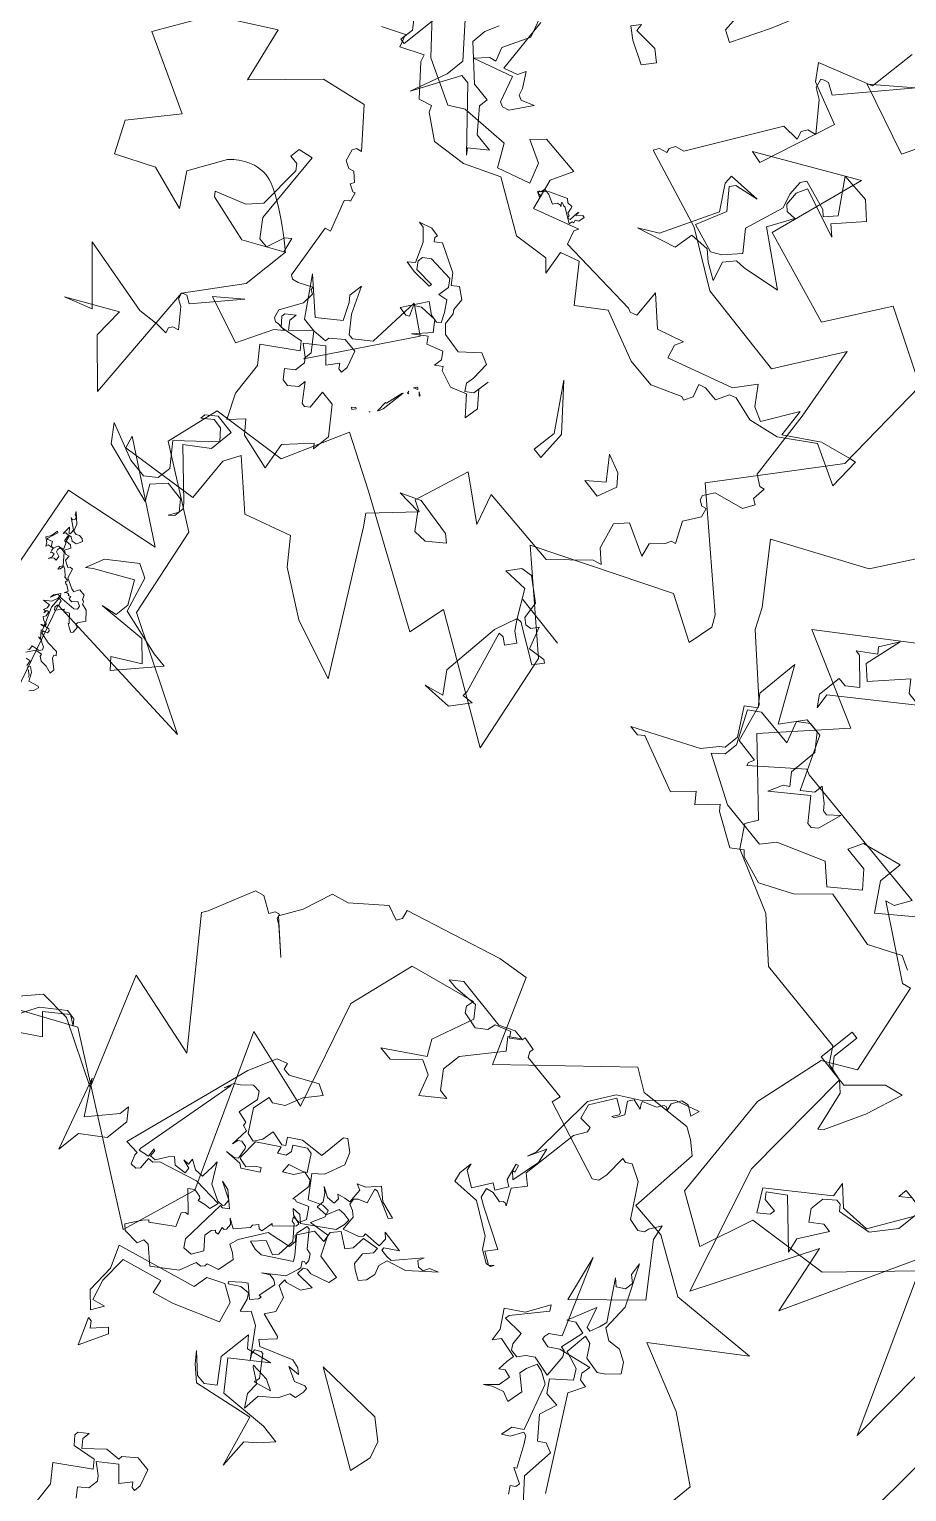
# Model space of a CAD drawing. Header units: metres. Extents: x -71 to 881, y -503 to 661.
# Drawn here: x 306.27 to 309.78, y -208.81 to -202.96 of the extents above; entities that cross this region are included whole.
import ezdxf

# ---------------------------------------------------------------- set-up
doc = ezdxf.new("R2010")
doc.units = ezdxf.units.M
doc.layers.add('ARBRE', color=100, linetype='Continuous', lineweight=13, true_color=0x00ff3f)

# ---------------------------------------------------------------- blocks, each defined once
blk = doc.blocks.new('WMF2', base_point=(0, 0.01))
at = {"color": 251, "lineweight": 0, "true_color": 0x636466}
for points in [[(99.88, -192.88), (107.36, -202.17), (106.64, -204.2), (107.63, -204.27), (108.14, -204.87), (108.06, -205.98), (111.91, -204.61), (112.96, -203.7), (114.06, -203.79), (114.16, -204.2), (114.12, -204.74), (112.93, -205.76), (117.77, -214.23), (115.81, -208.91), (110.13, -215.92), (115.04, -221.02), (115.66, -222.79), (116.35, -221.31), (116.39, -220.76), (116.99, -220.25), (118.51, -220.38), (121.42, -223.82), (123.45, -224.55), (124.06, -224.04), (124.6, -224.1), (124.28, -221.43), (124.37, -220.32), (124.97, -219.82), (134.84, -221.76), (134.73, -222.86), (140.59, -222.8), (140.98, -223.38), (140.96, -223.82), (142.59, -223.95), (142.62, -223.52), (143.7, -222.51), (144.2, -223.11), (145.93, -222.16), (146.02, -221.17), (147.09, -220.14), (149.19, -220.32), (149.69, -220.93), (149.6, -221.91), (157.24, -218.9), (158.3, -210.64), (152.62, -198.66), (162.76, -199.86), (152.65, -183.05), (154.26, -173.69), (175.85, -184.22), (183.13, -179.1)], [(206.17, -84.52), (217.5, -73.62), (205.76, -70.03), (212.07, -61.12), (204.08, -54.99), (204.77, -53.52), (202.84, -51.25), (195.1, -48.95), (190.12, -45.33), (178.29, -45.44), (176.89, -43.78), (174.7, -43.59), (173.01, -29.2), (166.39, -14.78), (160.89, -29.58), (158.19, -21.39), (152.68, -38.14)], [(135.29, -33.25), (133.39, -15.7)], [(47.38, -42.86), (52.22, -53.02), (31.88, -54.47), (45.91, -59.56), (49.4, -70.11), (59.14, -74.81), (58.34, -81.44), (49.36, -83.76), (46.84, -91.88), (40.14, -89.34), (24.4, -82.93), (24.01, -87.6), (8.81, -80.93), (12.69, -92.64), (23.58, -100.08), (8.83, -109.56), (3.27, -107.44), (3.01, -110.61), (3.9, -111.79), (16.57, -120.44), (8.22, -134.47), (9.81, -146.85), (18.98, -150.2), (22.71, -142.59), (34.39, -144.58), (32.65, -156.43), (43.16, -148.65), (41.63, -148.52), (39.67, -158.01), (44.92, -159.4), (46.44, -161.06), (40.43, -164.26), (40.42, -170.12)], [(162.25, -221.47), (162.55, -220.76), (164.41, -221.19), (167.6, -217.66), (169.53, -216.89), (170.28, -213.15), (171.44, -210.43), (167.5, -207.63), (170.63, -209.8), (171.33, -210.11), (171.53, -210.62), (172.06, -210.42), (172.36, -209.7), (174.37, -210.56), (175.39, -210.16), (176.98, -204.42), (177.29, -203.7), (165.65, -192.21), (176.34, -193.26), (169.52, -180.97), (177.55, -183.87), (181.35, -183.49), (184.59, -178.67)], [(213.62, -93.64), (218.84, -83.17), (228.67, -76.4), (223.08, -70.7), (221.59, -68.47), (214.46, -63.39), (212.7, -59.01), (209.83, -58.98), (210.04, -58.28), (209.88, -57.88), (205.22, -63.07), (204.55, -62.86), (196.2, -62.98), (185.71, -63.11), (186.56, -61.11), (187.58, -60.7), (178.92, -56.25), (177.9, -56.66), (174.32, -45.95), (177.81, -43.34), (178.67, -34.61), (175.87, -21.54), (169.72, -18.91), (168.26, -25.61), (158.55, -28.14), (151.66, -37.02), (141.23, -19.49), (142.97, -34.33)], [(58.37, -50.92), (61.87, -62.25), (50.47, -66), (62.16, -71.92), (61.59, -70.48), (52.23, -72.98), (53.36, -78.3), (52.54, -80.39), (46.99, -76.49), (41.75, -79.1), (39.13, -76.49), (33.51, -73.76), (26.05, -72.12), (37.25, -86.3), (38.33, -87.51), (34.61, -92.45), (35.99, -92.94), (34.69, -99.75), (29.28, -96.73), (30.97, -100.19), (21.09, -100.49), (17.67, -104.7), (16.66, -105.12), (18.28, -106.23), (19.48, -109.18), (18.41, -110.67), (14.49, -109.41), (15.1, -110.95), (13.93, -112.47), (13.73, -113.15), (13.23, -113.37), (14.72, -115.61), (13.76, -117.64), (14.16, -118.66), (14.68, -118.45), (15.39, -118.76), (15.6, -119.27), (14.94, -120.61), (11.56, -121.96), (10.97, -123.39), (11.67, -123.68), (11.74, -125.32), (12.27, -125.11), (13.58, -125.77), (15.6, -134.05), (18.21, -142.77), (22.11, -134.68), (33.61, -134.71), (40.51, -137.9), (50.45, -139.73), (50.16, -140.44), (49.24, -140.81), (49.44, -141.32), (49.15, -142.04), (48.13, -142.44), (43.19, -153.31), (41.06, -153.59), (41.43, -154.51), (41.13, -155.22), (40.11, -155.63), (43.05, -158.46), (44.35, -159.02), (44.76, -160.04), (44.45, -160.3), (43.92, -160.51), (42.49, -159.91), (37.1, -168.03), (40.97, -163.9), (32.15, -161.95), (29.82, -168.64)], [(89.7, -182.43), (90.01, -206.45), (97.85, -210.62), (106.23, -212.96), (97.57, -221.28), (108.11, -219.06), (114.95, -222), (119.42, -221.88), (119.84, -230.55), (121.43, -231.58), (122.86, -232.19), (129.04, -230.77), (131.8, -232.03), (142.53, -219.05), (147.98, -228.38), (151.61, -227.39), (162.65, -222.48), (162.25, -221.47), (162.25, -221.47)], [(169.87, -28.84), (169.25, -28.23), (167.56, -28.23), (167.56, -27.6), (168.66, -26.5), (170.48, -28.84), (164.64, -34.67), (165.12, -36.39), (162.8, -34.67), (159.28, -35.28), (156.97, -40.52)], [(158.8, -41.62), (159.88, -40.52), (159.88, -41.62), (156.97, -41.62), (156.97, -38.21), (158.8, -35.28), (162.8, -34.07), (163.41, -34.67), (164.03, -34.67), (165.12, -33.45), (165.12, -31.75), (164.03, -30.53), (162.8, -31.75), (161.71, -31.75), (163.41, -28.23), (162.8, -26.5), (168.04, -30.53), (169.87, -28.84), (169.87, -28.84)], [(57.77, -59.77), (57.34, -59.74), (56.99, -59.99), (56.55, -59.99), (56.22, -59.81), (56.35, -59.33), (56.48, -59.08), (57.01, -58.91), (57.45, -59.12), (57.71, -59.07), (57.42, -58.35), (56.8, -58.47), (56.47, -58.28), (56.73, -57.56), (56.31, -57.33), (55.87, -57.53), (55.75, -56.92), (54.93, -56.6), (54.8, -56.85), (54.47, -56.9), (54, -55.88), (52.71, -55.43), (52.29, -55.4), (52.19, -55.8), (52.04, -56.06), (51.25, -56.07), (50.96, -55.61), (50.83, -55.62), (50.67, -55.53), (50.58, -55.28), (49.76, -55.18), (48.77, -54.33), (49.22, -53.47), (49.17, -53.21), (48.84, -53.17), (48.7, -52.42), (48.83, -52.17), (49.57, -52.45), (49.82, -52.58), (49.78, -52.67), (50.67, -53.46), (51.2, -53.08), (51.37, -53.18), (51.41, -53.31), (52.03, -52.33), (52.28, -52.54), (52.29, -52.9), (52.25, -52.99), (52.13, -53.02), (52.29, -53.33), (52.38, -53.6), (52.8, -53.6), (52.54, -52.26), (51.6, -50.66), (51.34, -50.52), (51.27, -50.28), (50.74, -50.44), (50.57, -50.33), (50.48, -50.06), (50.84, -49.82), (50.98, -49.78), (50.89, -49.52), (49.55, -49.37), (48.16, -49.5), (47.78, -49.18), (48, -48.98), (47.85, -48.67), (46.68, -47.94), (46.65, -47.37), (47.56, -47.53), (48.39, -47.43), (48.9, -47.71), (48.98, -47.97), (49.76, -47.72), (50.3, -46.68)], [(49.75, -46.27), (49.22, -46.45), (49.02, -45.79)], [(48.86, -45.72), (48.68, -46.06), (48.07, -45.73), (47.44, -44.86), (46.32, -45.35), (46.14, -45.25), (46.23, -44.64), (46.6, -44.17)], [(47.88, -45.08), (47.97, -45.33), (48.55, -45.65)], [(50.42, -47.09), (50.26, -47.21), (50.42, -47.72), (49.49, -48.01), (49.31, -48.35), (49.49, -48.67), (50.03, -48.84), (50.3, -48.99), (50.77, -48.92), (50.44, -48.95), (51.22, -49.71), (51.11, -49.74), (51.31, -50.19), (51.71, -50.04), (51.65, -50.13), (51.4, -50.23), (51.47, -50.48), (52.03, -50.67), (52.29, -50.82), (52.12, -51.17), (52.29, -51.69), (52.54, -51.59), (52.57, -51.17), (52.63, -51.43), (52.9, -51.36), (52.76, -51.82), (52.87, -52.23), (53.49, -52.1), (53.75, -52.03), (53.04, -52.74), (52.85, -53.52), (52.92, -53.78), (53.01, -53.82), (53.28, -53.74), (53.5, -52.87), (53.5, -53.31), (53.09, -54.09), (52.87, -53.87), (52.85, -53.74), (50.74, -54.16), (50.47, -54.45), (50.6, -54.86), (51.14, -55.04), (51.55, -54.48), (51.91, -54.45), (52.09, -54.54), (52.03, -54.61), (52.09, -54.76), (52.39, -54.6), (52.42, -54.73), (52.51, -54.77), (52.77, -54.69), (52.92, -54.44), (52.77, -54.92), (53.44, -55.27), (53.59, -55.23), (53.84, -55.36), (53.75, -55.52), (53.79, -55.66), (54.35, -55.63), (54.31, -55.72), (54.95, -56.16), (55.21, -56.29), (55.34, -56.28), (55.36, -55.82), (55.49, -55.58), (55.61, -55.96), (55.42, -56.31), (56.6, -57.37), (57.04, -57.37), (57.3, -57.31), (57.27, -56.95), (57.18, -56.7), (56.58, -56.58), (56.42, -56.07), (56.77, -56.03), (57.04, -55.74), (57.17, -55.49), (57.04, -55.96), (57.15, -56.34), (57.42, -56.28), (57.5, -56.1), (57.66, -56.41), (57.75, -56.66), (58.41, -56.45), (58.45, -56.16), (58.7, -56.5), (59.31, -56.82), (58.99, -57.43), (58.98, -58.29), (58.79, -58.19), (59.04, -56.9), (58.99, -56.77), (58.39, -57.11), (58.15, -56.74), (57.97, -56.66), (57.71, -56.74), (57.66, -57.05), (57.53, -57.31), (56.88, -57.52), (57.28, -58.16), (57.46, -58.26), (57.59, -58.22), (57.82, -59.01), (58.22, -58.91), (58.37, -58.64), (58.47, -59.68), (57.96, -59.2), (57.81, -59.24), (57.85, -59.58), (57.93, -59.84), (59.21, -60.53), (58.92, -60.47), (58.77, -60.73), (58.88, -60.98), (59.17, -61.05), (59.42, -61.39), (58.22, -60.54), (57.77, -59.77), (57.77, -59.77)], [(174.7, -43.59), (178.13, -43.59), (178.13, -48.16), (177.26, -48.16), (177.26, -44.83), (176.02, -43.59), (173.91, -43.59), (170.9, -47.37), (168.8, -48.16), (169.68, -43.59), (171.36, -38.49), (171.81, -38.05), (173.47, -42.7), (174.7, -43.59), (174.7, -43.59)], [(220.57, -50.22), (221.79, -50.2), (214.78, -54.92), (213.59, -56.76), (213.1, -57.26), (213.13, -59.1), (215.47, -61.97), (214.27, -63.08), (215.5, -64.29), (215.56, -69.52), (211.34, -63.72), (209.67, -66.67), (207.37, -66.7), (203.77, -60.91), (202.56, -62.13), (202.58, -63.23), (200.85, -62.15), (200.24, -61.55), (199.64, -61.56), (198.56, -62.79), (199.01, -59.87), (199.61, -59.26), (200.21, -59.24), (202.55, -61.52), (206.05, -57.94), (205.47, -59.78), (204.85, -60.28), (206.1, -61.48), (206.14, -65.01), (207.85, -66.7), (209.07, -66.69), (210.27, -65.56), (209.03, -63.15), (213.66, -63.1), (214.86, -61.99), (212.51, -58.47), (212.49, -56.77), (213.57, -55.55), (207.7, -53.3), (201.85, -53.37), (200.78, -55.09), (195.57, -58.07), (193.11, -56.39), (190.24, -59.36), (192.08, -61.04), (195, -61.01), (194.41, -62.83), (189.81, -64.59), (189.77, -61.68), (187.3, -58.79), (183.33, -62.96)], [(179.75, -57.65), (181.46, -58.23), (184.95, -55.88), (192.02, -56.41), (194.9, -52.85), (198.42, -50.48), (201.82, -51.06), (202.43, -51.55), (203.66, -50.42), (207.69, -52.09), (208.3, -52.68), (210.1, -50.35), (211.21, -51.44), (213, -49.09), (219.97, -50.84), (220.57, -50.22), (220.57, -50.22)], [(40.86, -56.38), (43.16, -58.19), (49.01, -56.98), (47.19, -57.59), (47.19, -59.3), (49.01, -61.74), (53.04, -58.82), (53.65, -58.19), (53.04, -60.53), (50.1, -63.43), (48.41, -62.83), (46.7, -58.82), (40.86, -58.19), (39.03, -58.19), (42.55, -52.98), (43.78, -54.06), (40.86, -56.38), (40.86, -56.38)], [(64.7, -71.27), (60.09, -70.06), (57.77, -70.06), (56.55, -71.27), (56.55, -72.98), (58.86, -75.3), (55.34, -79.44), (56.55, -80.53), (57.77, -80.53), (58.86, -79.44), (58.86, -80.05), (57.77, -81.14), (55.34, -81.14), (55.34, -78.22), (57.77, -75.92), (52.42, -71.77), (51.91, -71.27), (51.91, -70.06), (52.42, -69.46), (51.91, -70.67), (53.02, -71.77), (55.34, -71.77), (56.55, -70.06), (55.34, -68.37), (63.01, -69.46), (64.7, -71.27), (64.7, -71.27)], [(211.1, -72.56), (210.01, -72.56), (208.8, -73.77), (211.73, -76.09), (212.35, -76.09), (210.51, -77.8), (211.1, -78.4), (210.01, -80.71), (210.51, -76.09), (208.8, -74.88), (205.88, -79.01), (204.66, -77.8), (203.56, -77.8), (200.04, -82.55), (199.42, -74.88), (201.73, -77.8), (202.34, -78.4), (210.51, -70.25), (210.01, -68.43), (211.1, -69.64), (211.1, -72.56), (211.1, -72.56)], [(68.73, -71.99), (73.89, -76.06), (74.34, -79.76), (79.68, -75.87), (76.6, -77.49), (82.66, -82.33), (73, -81.67), (70.51, -82.25), (69.1, -82.43), (69.35, -83.04), (69.14, -83.51), (68.47, -83.79), (70.41, -85.67), (71.27, -86.04), (71.55, -86.71), (71.33, -86.9), (71, -87.03), (70.05, -86.62), (66.45, -92.02), (69.04, -89.28), (63.17, -87.99), (61.62, -92.45), (60.75, -93.34), (61.84, -93.29), (62.18, -93.16), (62.64, -93.37), (63.02, -94.3), (61.86, -97.06), (62.03, -98.49), (62.51, -98.7), (62.64, -99.03), (64.13, -98.04), (64.8, -97.78), (65.29, -97.98), (67.08, -104.41), (66.4, -104.68), (68.19, -108.14), (67.94, -108.55), (67.68, -108.66), (68.1, -109.68), (68.37, -109.56), (69.29, -109.9), (69.08, -110.38), (70.18, -111.12), (70.78, -110.87), (71.7, -111.21), (72.22, -112.5), (72.02, -112.99), (71.4, -113.23), (75.46, -116.88), (80.69, -115.04), (86.12, -108.09), (88.43, -114.47), (92.34, -111.31)], [(94.84, -108.74), (97.41, -102.93), (91.6, -101), (87.74, -99.72), (91.28, -94.1), (89.03, -90.71), (84.85, -93.45), (79.38, -92.64), (82.27, -96.02), (80.34, -100.54), (80.31, -100.55), (80.25, -100.64), (80.17, -100.76), (80.05, -100.9), (79.89, -101.09), (79.68, -101.28), (79.47, -101.5), (79.2, -101.73), (78.93, -101.95), (78.6, -102.17), (78.25, -102.36), (77.89, -102.55), (77.49, -102.7), (77.07, -102.81), (76.62, -102.9), (76.15, -102.93), (75.62, -102.89), (75.04, -102.76), (74.41, -102.57), (73.74, -102.32), (73.05, -102.03), (72.35, -101.7), (71.67, -101.35), (70.98, -101), (70.34, -100.64), (69.73, -100.29), (69.19, -99.97), (68.7, -99.67), (68.31, -99.43), (68.02, -99.24), (67.83, -99.11), (67.77, -99.08), (67.77, -93.28), (71.55, -86.71), (68.73, -71.99), (68.73, -71.99)], [(110.5, -210.3), (109.11, -209.66), (107.56, -210.01), (106.1, -209.43), (105.21, -208.37), (106.3, -206.96), (107.08, -206.3), (109.11, -206.4), (110.23, -207.75), (111.21, -207.86), (111.17, -205.1), (108.98, -204.68), (108.09, -203.61), (109.95, -201.54), (108.82, -200.21), (107.05, -200.28), (107.47, -198.09), (105.17, -195.92), (104.39, -196.59), (103.18, -196.28), (102.97, -192.24), (99.24, -188.97)], [(102.48, -189.49), (103.14, -190.28), (102.64, -190.71), (102.6, -191.22), (104.51, -191.89), (104.23, -192.12), (105.81, -194.43), (106.51, -195.26), (106.98, -195.35), (107.6, -193.84), (108.41, -193.19), (108.29, -194.62), (107.17, -195.57), (109.76, -200.75), (111.21, -201.34), (112.19, -201.47), (112.55, -200.2), (112.63, -199.28), (110.76, -198.09), (110.9, -196.12), (112.13, -196.43), (113.42, -195.8), (114.19, -195.14), (113.09, -196.56), (112.98, -198.01), (113.96, -198.14), (114.51, -197.67), (114.61, -198.91), (114.58, -199.9), (117.07, -200.09), (117.61, -199.16), (118.02, -200.63), (119.62, -202.52), (117.74, -204.14), (116.53, -207), (116.04, -206.45), (118.58, -202.45), (118.63, -201.93), (116.12, -202.24), (115.77, -200.72), (115.3, -200.17), (114.31, -200.14), (113.77, -201.07), (112.93, -201.79), (110.47, -201.58), (110.98, -204.31), (111.44, -204.87), (111.97, -204.91), (111.68, -207.85), (113.17, -208.02), (114, -207.32), (112.98, -210.96), (111.87, -208.65), (111.36, -208.61), (111.05, -209.82), (110.92, -210.8), (114.34, -214.81), (113.44, -214.21), (112.61, -214.93), (112.58, -215.91), (113.47, -216.49), (113.87, -217.98), (110.96, -213.56), (110.5, -210.3), (110.5, -210.3)], [(18.5, -90.74), (17.84, -93.61), (20.02, -96.45), (22.98, -96.02), (22.05, -97.63), (20.72, -98), (17.93, -96.37), (17.41, -94.37), (16.65, -93.94), (15.97, -94.11), (15.49, -94.96), (14.21, -92.52), (12.21, -93.06), (11.86, -92.86), (12.6, -91.6), (16.89, -93.51), (17.23, -93.72), (17.84, -93.61), (16.91, -92.52), (15.64, -91.79), (16.37, -90.52), (17.22, -91.02), (17.83, -90.91), (14.87, -83.79), (14.78, -83.17), (13.49, -83.45), (14.87, -81.07), (17.86, -80.56), (18.47, -80.47), (16.28, -81.33), (18.28, -83.52), (18.5, -90.74), (18.5, -90.74)], [(55.55, -83.45), (56.85, -81.67), (58.61, -84.37), (59.53, -88.36), (61.31, -90.12), (57.78, -93.28), (58.61, -94.11), (61.31, -93.28), (62.23, -94.11), (62.23, -94.58), (61.31, -95.5), (61.31, -94.58), (60.48, -93.73), (58.61, -95.97), (56.85, -96.33), (56.85, -96.8), (55.55, -98.2), (53.79, -98.2), (52.87, -96.33), (52.87, -95.5), (53.33, -95.5), (53.79, -95.97), (54.63, -94.58), (56.39, -95.97), (58.23, -94.11), (56.85, -93.28), (56.39, -92.81), (56.39, -91.51), (57.31, -90.59), (56.39, -89.66), (55.55, -89.66), (54.63, -90.59), (54.63, -91.51), (52.87, -89.66), (52.41, -89.66), (51.93, -90.12), (52.41, -92.34), (50.63, -92.34), (47.94, -89.66), (47.94, -87.42), (48.41, -87.89), (50.63, -84.84), (49.71, -81.67), (54.16, -82.15), (55.55, -83.45), (55.55, -83.45)], [(30.71, -93.26), (29.79, -92.67), (31.51, -90.88), (33.12, -90.61), (34.74, -92.37), (37.69, -92.07), (35.5, -93.43), (30.71, -93.26), (30.71, -93.26)], [(58.61, -95.97), (60.32, -95.97), (63.86, -99.98), (59.71, -97.06), (57.39, -99.38), (58.61, -101.21), (59.21, -101.81), (59.21, -103.52), (57.39, -100.59), (55.69, -98.89), (55.08, -98.89), (53.39, -100.59), (53.87, -107.05), (50.45, -105.22), (56.79, -93.05), (56.79, -94.14), (58.61, -95.97), (58.61, -95.97)], [(48.48, -94.16), (48.71, -93.73), (48.96, -93.86), (48.64, -94.24), (48.48, -94.16), (48.48, -94.16)], [(12.72, -95.5), (19.16, -95.5), (12.72, -95.5), (12.72, -95.5)], [(46.51, -96.62), (46.65, -96.16), (46.74, -95.97), (46.95, -97.29), (46.8, -97.34), (46.58, -99.41), (46.49, -99.57), (46.51, -96.62), (46.51, -96.62)], [(47.28, -95.16), (47.15, -95.21), (47.28, -95.16), (47.28, -95.16)], [(78.38, -97.12), (74.97, -98.96), (73.76, -100.65), (74.37, -105.9), (74.97, -106.51), (76.08, -106.51), (76.08, -107.72), (74.37, -108.33), (72.54, -99.56), (70.84, -97.73), (69.62, -97.73), (69.14, -100.05), (68.53, -100.65), (67.9, -98.96), (72.05, -96.02), (77.9, -96.64), (78.38, -97.12), (78.38, -97.12)], [(45.08, -100.81), (45.46, -101.12), (45.03, -100.9), (45.08, -100.81), (45.08, -100.81)], [(45.94, -101.27), (45.76, -101.16), (46.23, -100.87), (46.06, -101.21), (45.94, -101.27), (45.94, -101.27)], [(46.06, -100), (46.17, -99.95), (46.26, -100.23), (46.22, -100.08), (46.06, -100), (46.06, -100)], [(41.84, -105.25), (43.62, -104.29), (45.73, -104.74), (46.01, -105.12), (46.77, -104.41), (46.73, -105.44), (47.43, -106.2), (49.22, -105.25), (49.85, -105.94), (51.28, -104.6), (49.82, -106.67), (50.87, -107.74), (52.95, -107.44), (53.69, -106.82), (53.01, -105.71), (53.39, -105.43), (54.48, -105.47), (52.9, -108.54), (51.53, -107.75), (50.51, -107.72), (50.13, -108.07), (50.82, -109.11), (51.79, -110.25), (52.85, -109.93), (52.79, -111.31), (53.49, -112.07), (56.63, -111.82), (57.39, -111.12), (57.42, -110.48), (56.72, -109.72), (54.29, -109.98), (54.31, -109.62), (56.73, -109.36), (58.12, -109.4), (57.43, -110.12), (58.73, -112.28), (60.09, -113.37), (60.82, -113.4), (59.39, -114.07), (58.29, -114.03), (58.31, -113.66), (57.96, -113.28), (57.27, -113.98), (53.82, -112.76), (52.77, -111.68), (52.09, -112.38), (50.71, -111.59), (50.41, -110.19), (50.06, -109.81), (49.75, -108.42), (48.76, -107.65), (46.27, -107.55), (44.45, -109.59), (43.06, -109.17), (42.78, -107.03), (42.83, -106.03), (42.2, -105.27), (41.44, -105.97), (41.35, -108.07), (41.41, -106.7), (39.72, -105.17), (39.79, -103.4), (41.84, -105.25), (41.84, -105.25)], [(41.84, -105.25), (41.63, -105.03), (41.84, -105.25), (41.84, -105.25)], [(31.94, -110.31), (36.07, -115.05), (31.32, -110.9), (30.71, -107.38), (31.94, -107.38), (31.94, -110.31), (31.94, -110.31)], [(23.77, -111.52), (26.08, -113.84), (23.77, -113.24), (22.56, -112.13), (23.16, -109.69), (25.47, -109.69), (23.77, -111.52), (23.77, -111.52)], [(70.12, -138.82), (68.65, -132.15), (67.1, -132.91), (66.75, -133.95), (65.48, -132.37), (65.1, -131.6), (64.53, -131.41), (63.1, -132.21), (64.5, -129.59), (65.26, -129.22), (65.84, -129.4), (67.29, -132.34), (71.77, -130.12), (70.62, -131.65), (69.87, -131.93), (70.65, -133.46), (69.51, -136.82), (70.57, -138.98)], [(79.66, -130.35), (74.87, -126.28), (69.33, -124.41), (67.74, -125.68), (61.86, -126.76), (60.09, -124.38), (56.38, -126.21), (57.56, -128.41), (60.34, -129.35), (59.17, -130.88), (54.25, -131.01), (55.18, -128.25), (53.81, -124.69), (48.67, -127.32), (48.87, -126.75), (48.11, -125.21), (37.91, -126.12), (37.44, -125.97), (36.67, -126.35), (37.35, -129.67), (33.92, -127.23), (30.88, -128.65), (31.23, -127.59), (30.59, -126.09), (23.17, -129.77), (21.67, -132.34), (19.86, -130.44), (18.12, -129.86), (16.15, -134.19), (15.36, -130.85), (11.87, -133.9), (8.32, -135.28), (7.59, -135.54), (7.07, -131.77), (12.02, -133.45), (15.55, -130.27), (19.06, -129.03), (22.02, -129.38), (22.79, -129), (23.33, -127.38), (25.15, -127.33), (25.92, -126.95), (25.23, -125.56), (25.63, -124.43), (26.08, -124.57), (29.34, -122.59), (32.94, -122.53), (39.22, -124.13), (42.07, -121.37), (45.72, -125.04), (47.88, -123.97), (47.05, -121.13), (48.46, -122.25), (52.55, -121.18), (59.04, -124.03), (62.95, -121.62), (67.02, -120.56), (70.08, -122.22), (70.5, -122.88), (71.99, -122.24), (75.25, -125.13), (75.62, -125.9), (78.11, -124.29), (78.79, -125.68), (81.26, -124.08)], [(72.85, -134.78), (73.33, -133.08), (73.33, -131.26), (69.33, -128.34), (67, -128.34), (67, -127.23), (64.57, -124.92), (62.26, -124.92), (64.09, -123.1), (63.48, -122.5), (69.93, -127.84), (71.03, -127.84), (73.33, -122), (72.24, -126.63), (72.24, -128.95), (76.88, -133.08)], [(78.09, -131.26), (78.09, -124.92), (78.71, -124.92), (78.71, -126.63), (82.71, -130.78)], [(54.16, -127.33), (52.25, -128.51), (51.85, -128.21), (51.22, -128.34), (51.11, -128.15), (50.9, -127.48), (50.6, -127.43), (50.52, -127.17), (50.44, -127.11), (50.17, -127.21), (50.23, -128.35), (50.16, -128.51), (50.16, -128.08), (50.07, -128.03), (49.62, -128.66), (49.33, -128.62), (49.38, -127.89), (49.74, -127.62), (49.57, -127.32), (49.82, -127.23), (49.84, -126.81), (51.76, -127.71), (51.74, -127.58), (52.22, -127.74), (52.33, -127.68), (51.98, -127.29), (52.17, -127.38), (52.57, -127.26), (52.83, -126.75), (53.96, -127.11), (54.74, -127.1), (54.8, -126.57), (54.93, -126.53), (54.96, -126.46), (54.93, -126.32), (54.74, -126.22), (54.51, -126.31), (54.41, -126.05), (55.06, -126.28), (54.16, -127.33), (54.16, -127.33)], [(181.55, -179.23), (180.45, -182.15), (178.13, -184.47), (176.91, -184.47), (176.31, -183.86), (177.52, -184.47), (179.84, -182.15), (177.52, -180.32), (185.07, -173.85)], [(28.56, -153.92), (30.94, -150.53), (29.67, -149.64), (35.82, -150.93), (36.23, -149.61), (35.92, -147.95), (35.22, -147.45), (34.02, -147.66), (35.31, -144.47), (28.78, -140.9), (33.22, -139.51), (34.42, -139.31), (35.29, -137.92), (34.3, -135.76), (36.32, -136.63), (37.59, -137.52), (39.98, -137.11), (40.07, -134.73), (44.54, -132.73), (42.46, -134.33), (40.08, -141.29), (42.26, -143.89), (42.45, -144.97), (38.49, -145.64), (41.28, -144.68), (41.66, -143.99), (39.59, -141.99), (40.67, -138.22), (37.1, -137.61), (35.99, -138.41), (34.61, -140.39), (36.71, -142.49), (35.82, -147.35), (36.59, -148.94), (36.91, -150.74), (36.53, -151.43), (32.84, -150.83), (32.14, -150.33), (31.15, -151.75), (34.23, -155.28), (30.66, -155.41), (28.56, -153.92), (28.56, -153.92)], [(135.57, -144.77), (136.49, -148.75), (138.25, -150.51), (134.73, -153.67), (135.57, -154.51), (138.25, -153.67), (139.17, -154.51), (139.17, -154.97), (138.25, -155.89), (138.25, -154.97), (137.42, -154.14), (135.57, -156.36), (133.8, -156.73), (133.8, -157.19), (132.52, -158.58), (130.73, -158.58), (129.81, -156.73), (129.81, -155.89), (130.27, -155.89), (130.73, -156.36), (131.57, -154.97), (133.35, -156.36), (135.2, -154.51), (133.8, -153.67), (133.35, -153.21), (133.35, -151.92), (134.27, -150.97), (133.35, -150.05)], [(59.05, -144.81), (61.87, -145.83), (63.32, -146.72), (62.67, -147.76), (62.48, -146.91), (59.55, -147.25), (58.09, -146.36), (59.05, -144.81), (59.05, -144.81)], [(56.45, -156.83), (51.18, -165.09), (52.99, -167.49), (53.79, -167.78), (53.24, -170.6), (52.14, -171.11), (51.01, -165.85), (52.98, -159.15), (54.67, -154.45), (56.12, -154.97), (56.45, -156.83), (56.45, -156.83)], [(147.09, -161.3), (148.81, -164.22), (148.31, -164.22), (147.7, -163.6), (146.47, -165.31), (145.88, -164.82), (147.09, -161.3), (147.09, -161.3)], [(135.09, -169.28), (136.91, -170.51), (138.01, -171.61), (135.68, -169.9), (134.47, -169.9), (133.38, -170.99), (135.68, -173.42), (135.68, -177.45), (134.47, -176.35), (131.54, -177.45), (135.09, -173.91), (132.16, -170.99), (126.32, -172.2), (124, -172.2), (125.23, -170.51), (126.32, -169.28), (125.71, -165.75), (128.13, -171.61), (135.09, -169.28), (135.09, -169.28)], [(138.94, -175.74), (144.01, -172.85), (146.39, -171.88), (146.93, -173.42), (151.56, -171.55), (151.13, -168.2), (150.13, -165.91), (148.68, -166.49), (149.35, -164.92), (151.24, -166.38), (151.67, -169.75), (153.13, -172.22), (143.98, -176.02), (143.88, -177.83), (142.05, -179.02), (139.92, -178.12), (138.94, -175.74), (138.94, -175.74)], [(129.33, -171.8), (130.44, -173.14), (130.63, -174.64), (132.41, -175.52), (132.57, -175.72), (130.37, -175.88), (129, -175.39), (131.03, -174.57), (130.92, -175.27), (132.78, -177.2), (132.94, -177.4), (133.27, -177.39), (133.89, -176.89), (133.76, -176.39), (133.25, -175.78), (136.03, -178.75), (137.63, -179.42), (138.03, -178.75), (138.43, -178.41), (139, -179.91), (139.48, -180.48), (140.6, -180.25), (141.77, -179.29), (141.95, -179.48), (140.94, -180.66), (140.37, -181.13), (138.81, -180.09), (138.2, -180.94), (138.17, -181.3), (138.5, -181.3), (138.3, -183.46), (138.84, -183.71), (139.55, -183.74), (140.34, -183.1), (138.33, -185.08), (138.01, -186.66), (137.96, -187.04), (138.47, -187.64), (138.27, -187.81), (137.93, -187.74), (138.03, -188.28), (138.55, -188.89), (139.2, -188.95), (140.91, -190.59), (141.25, -190.57), (141.38, -189.16), (139.54, -187.38), (139.07, -186.81), (142.01, -184.38), (142.93, -184.24), (144.01, -184.38), (142.96, -185.86), (141.2, -185.39), (140.77, -186.02), (140.94, -188.21), (142.43, -189.6), (142.8, -189.62), (143.13, -190.05), (142.18, -190.14), (141.95, -191.03), (142.93, -192.19), (144.24, -191.39), (144.58, -191.45), (144.78, -191.29), (144.74, -193.64), (145.22, -194.21), (146.33, -194.31), (146.97, -193.1), (147.96, -192.3), (148.2, -193.41), (146.53, -194.15), (146.12, -194.49), (147.57, -196.24), (148.3, -196.27), (149.64, -195.16), (149.18, -194.59), (149.23, -193.84), (150.01, -193.2), (150.32, -193.98), (152.67, -192.02), (152.33, -189.62), (152.2, -189.45), (151.09, -189.35), (150.48, -190.21), (149.91, -190.68), (149.57, -190.27), (151.32, -188.81), (151.86, -189.06), (153.85, -188.7), (152.77, -188.98), (152.4, -189.29), (152.8, -190.62), (152.94, -190.78), (153.69, -190.85), (154.05, -190.54), (154.11, -189.8), (154.29, -191.99), (154.99, -192.09), (155.13, -192.59), (156.55, -192.72), (156.32, -195.25), (156.96, -196.02), (157.91, -195.93), (158.87, -194.78), (159.49, -194.28), (159.79, -193.07), (159.51, -193.9), (160.36, -181.18), (160.3, -180.89), (159.09, -181.29), (159.32, -182.35), (159.11, -182.21), (158.95, -181.51), (158.27, -181.62), (157.59, -183.02), (157.18, -183.64), (156.35, -183.07), (154.92, -183.39), (155.08, -184.08), (156.2, -184.24), (155.47, -184.34), (155.62, -185.07), (154.42, -184.57), (153.35, -184.75), (153.51, -186.38), (153.6, -187.08), (151.95, -185.01), (149.99, -184.32), (149.29, -184.43), (149.15, -184.65), (149.29, -185.38), (151.47, -186.21), (150.33, -186.08), (148.46, -184.81), (149.07, -184.27), (149.41, -184.25), (148.91, -178.66), (148.24, -177.88), (147.12, -178.09), (146.52, -179.46), (147.86, -180.69), (147.82, -181.61), (147.53, -182), (147.35, -181.89), (146.99, -181.96), (147.31, -182.82), (146.97, -182.85), (146.83, -183.07), (146.96, -183.8), (147.57, -184.22), (146.37, -183.73), (145.25, -185.38), (145.32, -185.75), (144.9, -186.35), (144.5, -186.09), (144.14, -186.16), (144.04, -187.62), (143.83, -187.48), (142.52, -189.03), (142.08, -189.67), (142.11, -190.02), (143.28, -190.18), (143.89, -190.6), (142.85, -190.79), (141.99, -190.19), (138.87, -193), (138.74, -194.12), (138.82, -194.82), (139.8, -194.84), (140.46, -194.71), (140.93, -193.17), (142.31, -192.91), (142.34, -193.82), (143.01, -194.6), (143.63, -195.01), (142.43, -194.52), (141.41, -194.72), (141.51, -195.42), (141.95, -195.71), (141.09, -196.03), (140.4, -196.21), (140.74, -197.98), (141.5, -198.18), (140.55, -198.74), (139.52, -200.23), (138.03, -199.22), (135.82, -198.91), (136.11, -198.49), (139.38, -199.5), (139.74, -199.42), (139.04, -197.73), (140.05, -197.19), (140.36, -196.75), (140.18, -196.05), (139.41, -195.86), (138.75, -195.42), (138.41, -193.65), (136.6, -194.53), (136.31, -194.97), (136.38, -195.33), (134.28, -195.7), (134.46, -196.76), (135.1, -197.22), (132.37, -197.2), (133.77, -195.99), (133.7, -195.63), (132.79, -195.64), (132.09, -195.74), (129.95, -198.9), (130.18, -198.17), (129.52, -197.73), (128.84, -197.89), (128.6, -198.62), (127.64, -199.19), (130.16, -196.3), (132.35, -195.35), (132.53, -194.25), (131.99, -193.25), (132.12, -192.12), (132.68, -191.29), (133.87, -191.79), (134.49, -192.21), (134.79, -193.63), (134.09, -194.68), (134.18, -195.38), (136.09, -194.82), (135.98, -193.22), (136.53, -192.38), (138.34, -193.29), (139.06, -192.24), (138.68, -191.03), (140.3, -190.91), (141.35, -188.87), (140.74, -188.44), (140.72, -187.54), (143.51, -186.63), (145.06, -183.4), (145.23, -182.31), (144.26, -181.94), (143.6, -181.51), (143.77, -179.46), (145.1, -178.82), (145.07, -178.48), (145.34, -178.09), (146.02, -177.93), (146.55, -175.84), (149.03, -173.49), (151.13, -174.93), (151.83, -174.83), (152.07, -174.01), (154.04, -173.82), (154.65, -174.25), (153.72, -176.12), (153.29, -176.72), (153.08, -176.57), (150.75, -178.69), (151.6, -180.16), (151.31, -180.6), (150.94, -180.67), (153.31, -182.54), (152.7, -183.08), (151.76, -183.04), (151.56, -182.89), (151.5, -182.59), (150.64, -182.91), (149.91, -183.05), (149.78, -184.18), (153.37, -183.87), (157.76, -181.91), (158.22, -181.26), (158.87, -181.13), (158.61, -179.74), (158.9, -179.3), (159.63, -179.15), (160.17, -180.16), (160.23, -180.53), (161.97, -180.37), (159.66, -196.47), (158.58, -199.98), (157.43, -200.58), (157.16, -199.85), (156.26, -199.9), (153.31, -201.99), (151.94, -201.5), (153.21, -199.48), (153.79, -197.33), (154.96, -196.37), (155.66, -196.47), (155.88, -194.31), (153.91, -191.96), (152.87, -191.86), (152.36, -192.9), (152.27, -194.36), (150.48, -194.18), (150.11, -194.49), (150.75, -195.26), (149.38, -196.4), (146.61, -197.04), (146.66, -200.28), (146.27, -200.62), (144.88, -199.79), (144.11, -198.43), (144.72, -195.93), (145.72, -194.82), (143.6, -192.6), (142.05, -193.54), (141.19, -193.65), (140.84, -192.91), (141.38, -191.16), (138.98, -191.83), (137.57, -189.7), (134.5, -189.55), (134.6, -188.51), (136.69, -187.48), (137.39, -187.51), (137.76, -187.2), (137.7, -186.3), (135.35, -186.6), (135.98, -185.39), (137.66, -184.67), (138.03, -184.72), (137.93, -183.77), (136.52, -183.3), (135.82, -181.61), (136.44, -180.4), (133.42, -179.96), (133.25, -179.75), (134.5, -178.03), (133.81, -177.64), (130.21, -179.65), (129.13, -179.52), (128.46, -179.11), (129.89, -178.8), (128.13, -178.26), (126.98, -178.88), (126.62, -178.83), (126.51, -178.31), (126.62, -177.18), (127.36, -176.92), (127.86, -175.55), (129.43, -173.88), (129.33, -171.8), (129.33, -171.8)], [(167.3, -178.31), (164.99, -181.83), (164.99, -183.07), (163.76, -181.83), (163.76, -178.92), (166.2, -176.6), (166.2, -173.68), (170.22, -181.83), (167.3, -178.31), (167.3, -178.31)], [(116, -176.89), (115.75, -179.59), (116.63, -181.42), (119.11, -182.97), (127.36, -181.9), (116, -176.89), (116, -176.89)], [(128.63, -229.85), (130.85, -228.1), (132.31, -224.99), (131.45, -216.73), (131.71, -215.63), (130.94, -217.85), (130.31, -216.16), (130.6, -212.58), (131.48, -213.21), (131.19, -213.31), (131.49, -214.13), (131.79, -214.02), (131.07, -212.08), (130.28, -211.7), (130.98, -210.18), (131.77, -210.56), (132.87, -208.24), (134.78, -209.13), (135.09, -209.95), (135.09, -208.36), (134.68, -207.25), (131.36, -207.8), (127.52, -206.02), (126.48, -204.8), (124.97, -204.1), (124.38, -204.31), (124.19, -204.71), (124.67, -204.21), (126.19, -204.91), (125.4, -206.21), (130.16, -207.96), (131.33, -208.46), (131.74, -209.57), (130.87, -209.89), (129.57, -209.78), (129.36, -210.13), (129.07, -210.23), (128.75, -210.08), (129.97, -211.82), (128.98, -213.46), (130.3, -214.3), (130.27, -221.28), (129.57, -222.8), (129.78, -223.38), (131.29, -223.17), (131.93, -224.86), (130.51, -227.9), (128.94, -227.21), (128.82, -226.92), (129.2, -226.13), (128.91, -226.23), (128.41, -227.4), (129.45, -228.63), (129.11, -229.36), (127.81, -229.23), (128.24, -229.68), (128.34, -229.97), (126.82, -230.86), (126.44, -231.65), (126.15, -231.77), (125.75, -231.58), (126.06, -232.39), (125.56, -233.58), (124.75, -233.87), (123.53, -233.31), (123.33, -234.38), (126.03, -233.07), (128.63, -229.85), (128.63, -229.85)], [(147.98, -213.1), (150.4, -210.17), (152.11, -210.17), (147.98, -213.72), (149.19, -215.41), (147.98, -220.65), (149.19, -221.87), (152.11, -221.27), (153.32, -221.27), (152.11, -222.48), (145.66, -222.48), (143.95, -223.57), (142.74, -223.57), (143.95, -222.48), (142.74, -221.27), (145.66, -216.64), (145.66, -214.32), (143.95, -212.49), (142.74, -212.49), (145.04, -210.17), (146.26, -212.49), (147.98, -213.1), (147.98, -213.1)]]:
    blk.add_lwpolyline(points, dxfattribs=at)

msp = doc.modelspace()

# ---------------------------------------------------------------- block references
at = {"layer": 'ARBRE', "color": 251, "lineweight": 5, "true_color": 0x636466, "xscale": 0.03451886634015593, "yscale": 0.03451886634015593, "zscale": 0.03451886634015593, "rotation": 128.5771086415459}
for p in [(306.077, -207.8156), (312.0921, -212.8166), (305.2762, -215.6637)]:
    msp.add_blockref('WMF2', p, dxfattribs=at)

doc.saveas('drawing.dxf')
